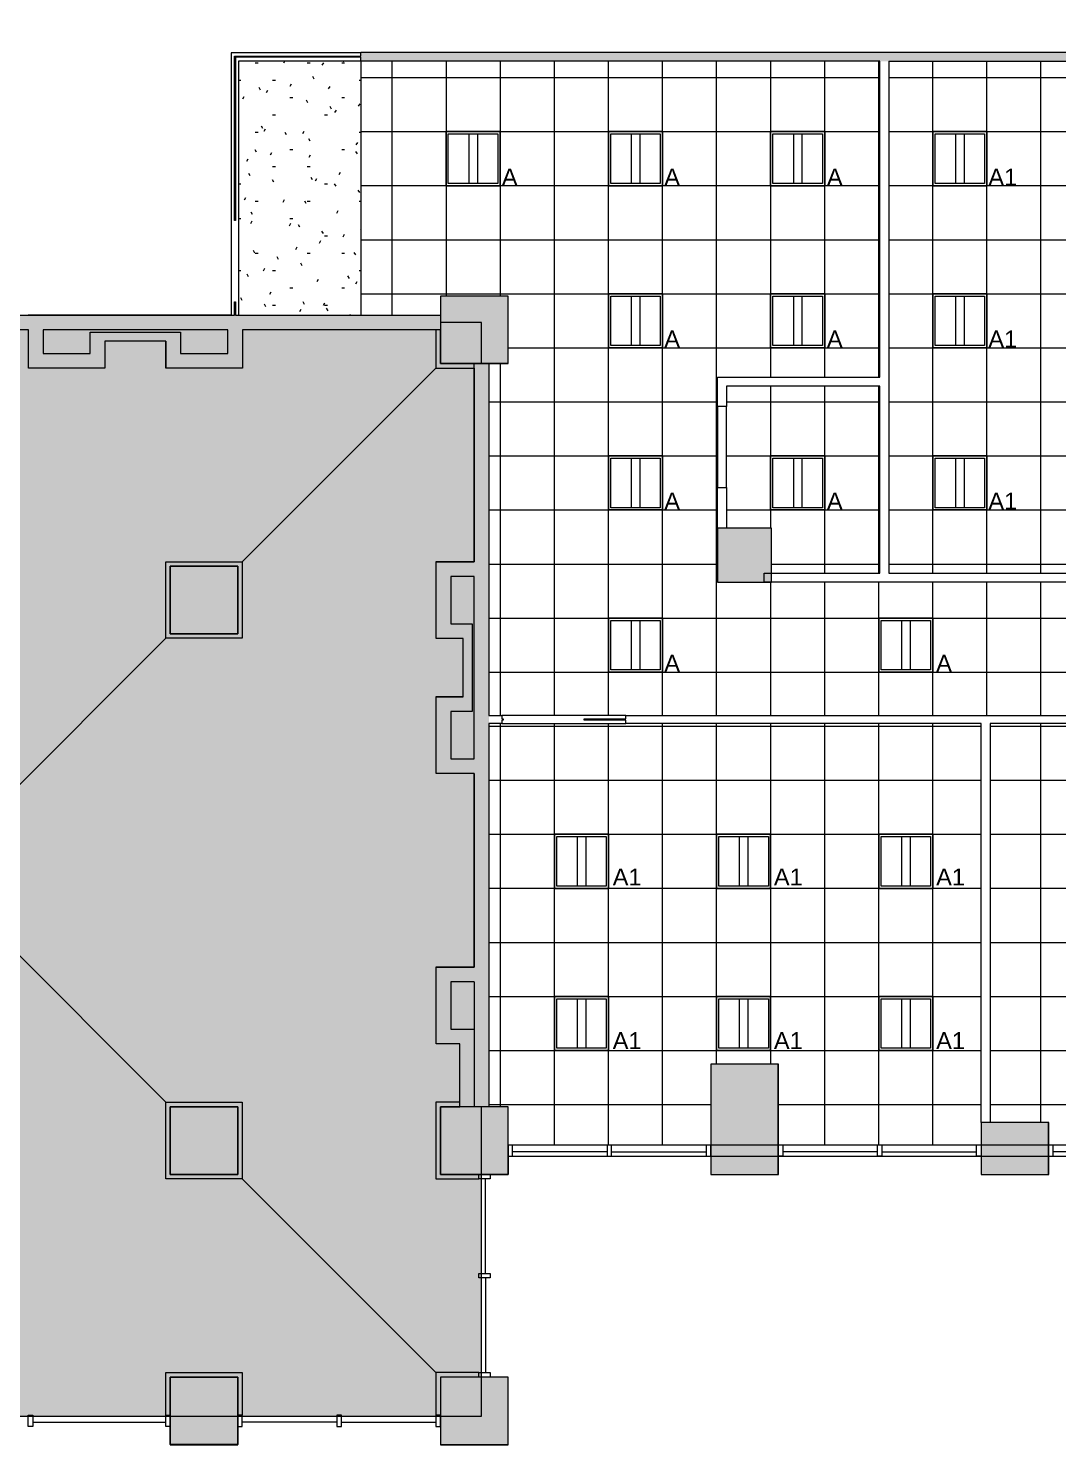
# Model space of a CAD drawing. Header units: inches. Extents: x -504 to 1371, y -567 to 495.
# Drawn here: x -162 to 295, y -567 to 61 of the extents above; entities that cross this region are included whole.
import ezdxf

# ---------------------------------------------------------------- set-up
doc = ezdxf.new("R2010")
doc.units = ezdxf.units.IN
doc.header["$MEASUREMENT"] = 0
for name, color, linetype, lineweight in [('1900 Gallows 2nd Floor_For Revit_dwg _2_', 8, 'Continuous', 9), ('A-CLNG', 13, 'Continuous', 13), ('A-CLNG-PATT', 13, 'Continuous', 13), ('A-Cols-Bldg', 7, 'Continuous', 9), ('A-DETL-GENF', 92, 'Continuous', 9), ('A-DETL-MEDM', 33, 'Continuous', 20), ('A-Glaz-Exst', 7, 'Continuous', 9), ('A-WALL', 113, 'Continuous', 13), ('A-Wall-Bldg', 7, 'Continuous', 9), ('A-Wall-Exst', 7, 'Continuous', 9), ('A-WALL-PATT', 111, 'Continuous', 13), ('E-LITE-EQPM', 33, 'Continuous', 9), ('E-LITE-EQPM-IDEN', 33, 'Continuous', 9), ('I-WALL', 2, 'Continuous', 13), ('PE0', 7, 'Continuous', 9), ('PE2', 7, 'Continuous', 9)]:
    doc.layers.add(name, color=color, linetype=linetype, lineweight=lineweight)
doc.styles.add('Arial', font='arial.ttf', dxfattribs={"height": 7.5})

# ---------------------------------------------------------------- blocks, each defined once
blk = doc.blocks.new('1900 Gallows 2nd Floor_For Revit_dwg _2_-1600195-Reflected Ceiling Plan')
at = {"layer": 'A-Cols-Bldg'}
for p, q in [((1504, 1095.66), (1504, 1115.66)), ((1480.03, 1091.69), (1500.78, 1091.69))]:
    blk.add_line(p, q, dxfattribs=at)
at = {"layer": 'A-Cols-Bldg', "flags": 128}
blk.add_lwpolyline([(1387, 1188.69), (1357, 1188.69), (1357, 1203.66)], dxfattribs=at)
for points in [[(1235, 1100.69), (1269, 1100.69), (1269, 1066.69), (1235, 1066.69)], [(1237, 1098.69), (1267, 1098.69), (1267, 1068.69), (1237, 1068.69)], [(1235, 860.69), (1269, 860.69), (1269, 826.69), (1235, 826.69)], [(1237, 858.69), (1267, 858.69), (1267, 828.69), (1237, 828.69)], [(1237, 738.69), (1267, 738.69), (1267, 708.69), (1237, 708.69)], [(1387, 738.69), (1357, 738.69), (1357, 708.69), (1387, 708.69)]]:
    blk.add_lwpolyline(points, close=True, dxfattribs=at)
at = {"layer": 'A-Glaz-Exst'}
for p, q in [((1431, 838.69), (1389, 838.69)), ((1433, 838.69), (1475, 838.69)), ((1551, 838.69), (1509, 838.69)), ((1553, 838.69), (1595, 838.69)), ((1671, 838.69), (1629, 838.69)), ((1377, 784.69), (1377, 826.69)), ((1377, 782.69), (1377, 740.69)), ((1176, 718.69), (1235, 718.69)), ((1311, 718.69), (1269, 718.69)), ((1313, 718.69), (1355, 718.69))]:
    blk.add_line(p, q, dxfattribs=at)
at = {"layer": 'A-Glaz-Exst', "flags": 128}
for points in [[(1387, 841.69), (1387, 836.69), (1389, 836.69), (1389, 841.69)], [(1431, 841.69), (1431, 836.69), (1433, 836.69), (1433, 841.69)], [(1475, 841.69), (1475, 836.69), (1477, 836.69), (1477, 841.69)], [(1509, 841.69), (1509, 836.69), (1507, 836.69), (1507, 841.69)], [(1553, 841.69), (1553, 836.69), (1551, 836.69), (1551, 841.69)], [(1597, 841.69), (1597, 836.69), (1595, 836.69), (1595, 841.69)], [(1627, 841.69), (1627, 836.69), (1629, 836.69), (1629, 841.69)]]:
    blk.add_lwpolyline(points, dxfattribs=at)
for points in [[(1374, 826.69), (1374, 828.69), (1379, 828.69), (1379, 826.69)], [(1374, 782.69), (1374, 784.69), (1379, 784.69), (1379, 782.69)], [(1374, 738.69), (1374, 740.69), (1379, 740.69), (1379, 738.69)], [(1174, 721.69), (1176, 721.69), (1176, 716.69), (1174, 716.69)], [(1235, 721.69), (1237, 721.69), (1237, 716.69), (1235, 716.69)], [(1269, 721.69), (1267, 721.69), (1267, 716.69), (1269, 716.69)], [(1313, 721.69), (1311, 721.69), (1311, 716.69), (1313, 716.69)], [(1357, 721.69), (1355, 721.69), (1355, 716.69), (1357, 716.69)]]:
    blk.add_lwpolyline(points, close=True, dxfattribs=at)
at = {"layer": 'A-Wall-Bldg'}
for p, q in [((1264.03, 1210.19), (1174, 1210.19)), ((1235, 1198.66), (1235, 1186.69)), ((1355, 1100.69), (1355, 1066.69)), ((1357, 858.69), (1365.53, 858.69))]:
    blk.add_line(p, q, dxfattribs=at)
at = {"layer": 'A-Wall-Bldg', "flags": 128}
for points in [[(1355, 1203.66), (1355, 1186.69), (1372, 1186.69), (1372, 1100.69), (1355, 1100.69)], [(1367, 1066.66), (1367, 1040.69), (1355, 1040.69), (1355, 1006.69)], [(1372, 1006.66), (1372, 920.69), (1355, 920.69), (1355, 886.69)], [(1361.61, 914.16), (1361.61, 893.19), (1369, 893.19)], [(1365.53, 860.69), (1355, 860.69), (1355, 826.69), (1374, 826.69)], [(1387, 841.69), (1387, 828.69), (1357, 828.69), (1357, 858.69)]]:
    blk.add_lwpolyline(points, dxfattribs=at)
at = {"layer": 'A-Wall-Exst'}
for p, q in [((1507, 841.69), (1477, 841.69)), ((1627, 841.69), (1597.03, 841.69))]:
    blk.add_line(p, q, dxfattribs=at)
at = {"layer": 'A-Wall-Exst', "flags": 128}
for points in [[(1387, 841.69), (1387, 836.69), (2677, 836.69), (2677, 841.69)], [(1477, 841.69), (1477, 828.69), (1507, 828.69), (1507, 841.69)], [(1597, 841.69), (1597, 828.69), (1627, 828.69), (1627, 841.69)]]:
    blk.add_lwpolyline(points, dxfattribs=at)
at = {"layer": 'PE0'}
for p, q in [((1269, 1100.69), (1355, 1186.69)), ((1029, 860.69), (1235, 1066.69)), ((1029, 1066.69), (1235, 860.69)), ((1355, 740.69), (1269, 826.69))]:
    blk.add_line(p, q, dxfattribs=at)
at = {"layer": 'PE2', "flags": 128}
for points in [[(1235, 721.69), (1235, 740.69), (1269, 740.69), (1269, 721.69)], [(1374, 740.69), (1355, 740.69), (1355, 721.69)]]:
    blk.add_lwpolyline(points, dxfattribs=at)
blk = doc.blocks.new('Rectangular Ceiling Light - Recessed - New 2_x2_ - BASKET-1604938-Reflected Ceiling Plan')
at = {"layer": 'E-LITE-EQPM', "lineweight": 20}
for p, q in [((-12.74, -14.34), (-12.74, 9.66)), ((-12.74, 9.66), (11.26, 9.66)), ((-11.74, -13.34), (-11.74, 8.66)), ((-11.74, 8.66), (10.26, 8.66)), ((10.26, 8.66), (10.26, -13.34)), ((11.26, 9.66), (11.26, -14.34)), ((10.26, -0.42), (-11.74, -0.42)), ((10.26, -4.26), (-11.74, -4.26)), ((11.26, -14.34), (-12.74, -14.34)), ((10.26, -13.34), (-11.74, -13.34))]:
    blk.add_line(p, q, dxfattribs=at)
blk = doc.blocks.new('Rectangular Ceiling Light - Recessed - New 2_x2_ - BASKET DIM-1646944-Reflected Ceiling Plan')
at = {"layer": 'E-LITE-EQPM', "lineweight": 20}
for p, q in [((-12.74, -14.34), (-12.74, 9.66)), ((-12.74, 9.66), (11.26, 9.66)), ((-11.74, -13.34), (-11.74, 8.66)), ((-11.74, 8.66), (10.26, 8.66)), ((10.26, 8.66), (10.26, -13.34)), ((11.26, 9.66), (11.26, -14.34)), ((10.26, -0.42), (-11.74, -0.42)), ((10.26, -4.26), (-11.74, -4.26)), ((11.26, -14.34), (-12.74, -14.34)), ((10.26, -13.34), (-11.74, -13.34))]:
    blk.add_line(p, q, dxfattribs=at)

msp = doc.modelspace()

# ---------------------------------------------------------------- hatches: boundary and pattern name
at = {"layer": 'A-CLNG-PATT'}
h = msp.add_hatch(dxfattribs=at)
h.set_pattern_fill('FP_2', color=256, style=0, pattern_type=2)
h.set_pattern_definition([(0, (695.38, -104.43), (0, -24), []), (270, (695.38, -104.43), (-24, -1e-15), [])])
h.paths.add_polyline_path([(1250.79, -434.42), (1340.79, -434.42), (1340.79, -417.42), (1357.82, -417.42), (1357.82, -327.42), (1347.79, -327.42), (1347.79, -297.42), (1357.82, -297.42), (1357.82, -207.42), (1321.82, -207.42), (1321.82, -181.44), (1224.57, -181.44), (1224.57, -244.44), (1224.82, -244.44), (1224.82, -424.44), (1250.79, -424.46)], flags=0)
h.paths.add_polyline_path([(1220.82, -434.42), (1220.82, -247.19), (1104.82, -247.19), (1104.82, -398.44), (1130.79, -398.44), (1130.82, -434.42), (1184.91, -434.42)], flags=0)
h.paths.add_polyline_path([(1010.82, -434.42), (1100.82, -434.42), (1100.82, -247.19), (984.82, -247.19), (984.82, -424.44), (1010.79, -424.46), (1010.79, -434.42)], flags=0)
h.paths.add_polyline_path([(943.65, -434.42), (980.82, -434.42), (980.82, -247.19), (864.82, -247.19), (864.82, -398.44), (890.79, -398.44), (890.82, -434.42), (935.38, -434.42)], flags=0)
h.paths.add_polyline_path([(770.82, -434.42), (860.82, -434.42), (860.82, -247.19), (744.82, -247.19), (744.82, -424.44), (770.79, -424.46), (770.79, -434.42)], flags=0)
h.paths.add_polyline_path([(740.82, -434.42), (740.82, -247.19), (624.82, -247.19), (624.82, -398.44), (650.79, -398.44), (650.82, -434.42), (702.39, -434.42)], flags=0)
h.paths.add_polyline_path([(530.79, -434.42), (620.82, -434.42), (620.82, -247.19), (504.82, -247.19), (504.82, -424.44), (530.79, -424.46)], flags=0)
h.paths.add_polyline_path([(455.38, -434.42), (500.82, -434.42), (500.82, -247.19), (384.82, -247.19), (384.82, -398.44), (410.79, -398.44), (410.82, -434.42)], flags=0)
h.paths.add_polyline_path([(290.79, -434.42), (380.82, -434.42), (380.82, -247.19), (264.82, -247.19), (264.82, -424.44), (290.79, -424.46)], flags=0)
h.paths.add_polyline_path([(170.79, -434.42), (260.82, -434.42), (260.82, -247.19), (42.32, -247.19), (42.32, -417.44), (50.79, -417.44), (50.82, -434.42), (140.79, -434.42), (140.82, -398.44), (170.79, -398.44)], flags=0)
h.paths.add_polyline_path([(1319.38, -392.43), (1319.38, -368.43), (1343.38, -368.43), (1343.38, -392.43), (1340.79, -392.43)], flags=0)
h.paths.add_polyline_path([(1031.38, -392.43), (1031.38, -368.43), (1055.38, -368.43), (1055.38, -392.43)], flags=0)
h.paths.add_polyline_path([(1250.79, -392.43), (1247.38, -392.43), (1247.38, -368.43), (1271.38, -368.43), (1271.38, -392.43)], flags=0)
h.paths.add_polyline_path([(1151.38, -392.43), (1151.38, -368.43), (1175.38, -368.43), (1175.38, -392.43)], flags=0)
h.paths.add_polyline_path([(815.38, -392.43), (791.38, -392.43), (791.38, -368.43), (815.38, -368.43)], flags=0)
h.paths.add_polyline_path([(911.38, -392.43), (911.38, -368.43), (935.38, -368.43), (935.38, -392.43)], flags=0)
h.paths.add_polyline_path([(575.38, -392.43), (551.38, -392.43), (551.38, -368.43), (575.38, -368.43)], flags=0)
h.paths.add_polyline_path([(431.38, -392.43), (431.38, -368.43), (455.38, -368.43), (455.38, -392.43)], flags=0)
h.paths.add_polyline_path([(671.38, -392.43), (671.38, -368.43), (695.38, -368.43), (695.38, -392.43)], flags=0)
h.paths.add_polyline_path([(335.38, -392.43), (311.38, -392.43), (311.38, -368.43), (335.38, -368.43)], flags=0)
h.paths.add_polyline_path([(95.38, -392.43), (71.38, -392.43), (71.38, -368.43), (95.38, -368.43)], flags=0)
h.paths.add_polyline_path([(143.38, -392.43), (143.38, -368.43), (167.38, -368.43), (167.38, -392.43)], flags=0)
h.paths.add_polyline_path([(215.38, -392.43), (215.38, -368.43), (239.38, -368.43), (239.38, -392.43), (219.86, -392.43)], flags=0)
h.paths.add_polyline_path([(1247.38, -320.43), (1247.38, -296.43), (1271.38, -296.43), (1271.38, -320.43)], flags=0)
h.paths.add_polyline_path([(1175.38, -320.43), (1151.38, -320.43), (1151.38, -296.43), (1175.38, -296.43)], flags=0)
h.paths.add_polyline_path([(1321.82, -320.43), (1319.38, -320.43), (1319.38, -296.43), (1343.38, -296.43), (1343.38, -320.43)], flags=0)
h.paths.add_polyline_path([(1055.38, -320.43), (1031.38, -320.43), (1031.38, -296.43), (1055.38, -296.43)], flags=0)
h.paths.add_polyline_path([(935.38, -320.43), (911.38, -320.43), (911.38, -296.43), (935.38, -296.43)], flags=0)
h.paths.add_polyline_path([(791.38, -320.43), (791.38, -296.43), (815.38, -296.43), (815.38, -320.43)], flags=0)
h.paths.add_polyline_path([(695.38, -320.43), (671.38, -320.43), (671.38, -296.43), (695.38, -296.43)], flags=0)
h.paths.add_polyline_path([(455.38, -320.43), (431.38, -320.43), (431.38, -296.43), (455.38, -296.43)], flags=0)
h.paths.add_polyline_path([(551.38, -320.43), (551.38, -296.43), (575.38, -296.43), (575.38, -320.43)], flags=0)
h.paths.add_polyline_path([(71.38, -320.43), (71.38, -296.43), (95.38, -296.43), (95.38, -320.43), (87.38, -320.43)], flags=0)
h.paths.add_polyline_path([(151.38, -320.43), (143.38, -320.43), (143.38, -296.43), (167.38, -296.43), (167.38, -320.43)], flags=0)
h.paths.add_polyline_path([(215.38, -320.43), (215.38, -296.43), (239.38, -296.43), (239.38, -320.43), (219.86, -320.43)], flags=0)
h.paths.add_polyline_path([(335.38, -320.43), (311.38, -320.43), (311.38, -296.43), (335.38, -296.43)], flags=0)
h.paths.add_polyline_path([(1247.38, -248.43), (1247.38, -224.43), (1271.38, -224.43), (1271.38, -248.43)], flags=0)
h.paths.add_polyline_path([(1343.38, -248.43), (1319.38, -248.43), (1319.38, -224.43), (1343.38, -224.43)], flags=0)
h.paths.add_polyline_path([(1146.82, -243.69), (1221.07, -243.69), (1221.07, -61.44), (1221.41, -61.44), (1221.41, 112.18), (872.82, 112.18), (872.82, 50.81), (952.32, 50.81), (952.32, 50.31), (988.32, 50.31), (988.32, 50.81), (1161.16, 50.81), (1161.16, -64.82), (1161.69, -64.82), (1161.69, -68.82), (1161.16, -68.82), (1161.16, -184.44), (992.32, -184.44), (992.32, -184.19), (899.82, -184.19), (899.82, -184.44), (483.81, -184.44), (483.81, -174.19), (407.82, -174.19), (407.82, -184.44), (143.82, -184.44), (143.82, -93.44), (215.82, -93.44), (215.82, 46.81), (-14.56, 46.81), (-14.56, -65.94), (20.82, -65.94), (20.82, -57.42), (50.79, -57.44), (50.79, -87.44), (42.32, -87.44), (42.32, -243.69), (1116.22, -243.69)], flags=0)
h.paths.add_polyline_path([(99.23, -224.43), (95.38, -224.43), (95.38, -200.43), (119.38, -200.43), (119.38, -224.43), (103.07, -224.43)], flags=0)
h.paths.add_polyline_path([(219.86, -224.43), (215.38, -224.43), (215.38, -200.43), (239.38, -200.43), (239.38, -224.43)], flags=0)
h.paths.add_polyline_path([(311.38, -224.43), (311.38, -200.43), (335.38, -200.43), (335.38, -224.43)], flags=0)
h.paths.add_polyline_path([(426.82, -224.43), (407.38, -224.43), (407.38, -200.43), (431.38, -200.43), (431.38, -224.43)], flags=0)
h.paths.add_polyline_path([(503.38, -224.43), (503.38, -200.43), (527.38, -200.43), (527.38, -224.43), (504.82, -224.43)], flags=0)
h.paths.add_polyline_path([(620.82, -224.43), (599.38, -224.43), (599.38, -200.43), (623.38, -200.43), (623.38, -224.43)], flags=0)
h.paths.add_polyline_path([(702.39, -224.43), (695.38, -224.43), (695.38, -200.43), (719.38, -200.43), (719.38, -224.43)], flags=0)
h.paths.add_polyline_path([(791.38, -224.43), (791.38, -200.43), (815.38, -200.43), (815.38, -224.43)], flags=0)
h.paths.add_polyline_path([(911.38, -224.43), (887.38, -224.43), (887.38, -200.43), (911.38, -200.43)], flags=0)
h.paths.add_polyline_path([(984.82, -224.43), (983.38, -224.43), (983.38, -200.43), (1007.38, -200.43), (1007.38, -224.43)], flags=0)
h.paths.add_polyline_path([(1094.82, -224.43), (1079.38, -224.43), (1079.38, -200.43), (1103.38, -200.43), (1103.38, -224.43), (1100.82, -224.43)], flags=0)
h.paths.add_polyline_path([(1175.38, -224.43), (1175.38, -200.43), (1199.38, -200.43), (1199.38, -224.43), (1184.91, -224.43)], flags=0)
h.paths.add_polyline_path([(992.32, -180.69), (992.32, -68.82), (833.44, -68.82), (833.44, -180.44), (863.82, -180.44), (863.82, -160.42), (899.82, -160.44), (899.82, -180.69), (987.32, -180.69)], flags=0)
h.paths.add_polyline_path([(996.7, -180.44), (1083.79, -180.44), (1083.79, -160.42), (1107.79, -160.44), (1107.82, -180.44), (1157.66, -180.44), (1157.66, -68.82), (996.32, -68.82), (996.32, -180.44)], flags=0)
h.paths.add_polyline_path([(829.44, -180.44), (829.44, 46.81), (786.32, 46.81), (786.32, 45.81), (609.94, 45.81), (609.94, -180.44), (623.79, -180.44), (623.79, -160.42), (647.79, -160.44), (647.82, -180.44), (823.02, -180.44)], flags=0)
h.paths.add_polyline_path([(567.81, -180.44), (605.94, -180.44), (605.94, 5.81), (487.81, 5.81), (487.81, -30.19), (496.81, -30.19), (496.81, -180.44), (561.81, -180.44)], flags=0)
h.paths.add_polyline_path([(492.81, -180.44), (492.81, -34.19), (487.81, -34.19), (487.81, -180.44)], flags=0)
h.paths.add_polyline_path([(377.7, -180.44), (380.32, -180.44), (380.32, -156.44), (303.57, -156.44), (303.57, -180.44), (377.57, -180.44)], flags=0)
h.paths.add_polyline_path([(215.82, -180.44), (215.82, -97.44), (147.82, -97.44), (147.82, -160.44), (167.82, -160.44), (167.82, -180.44), (205.39, -180.44)], flags=0)
h.paths.add_polyline_path([(239.38, -180.44), (299.57, -180.44), (299.57, -152.44), (407.82, -152.44), (407.82, -170.69), (483.81, -170.69), (483.81, 45.81), (406.32, 45.81), (406.32, 46.81), (219.82, 46.81), (219.86, -180.44), (225.37, -180.44)], flags=0)
h.paths.add_polyline_path([(1357.82, -177.44), (1357.82, -87.42), (1347.91, -87.42), (1347.91, -61.44), (1224.57, -61.44), (1224.57, -177.44), (1347.91, -177.44)], flags=0)
h.paths.add_polyline_path([(399.82, -160.44), (403.82, -160.44), (403.82, -156.44), (384.32, -156.44), (384.32, -160.44)], flags=0)
h.paths.add_polyline_path([(647.63, -152.43), (647.38, -152.43), (647.38, -128.43), (671.38, -128.43), (671.38, -152.43), (647.79, -152.43)], flags=0)
h.paths.add_polyline_path([(791.38, -152.43), (791.38, -128.43), (815.38, -128.43), (815.38, -152.43), (802.57, -152.43)], flags=0)
h.paths.add_polyline_path([(743.38, -152.43), (719.38, -152.43), (719.38, -128.43), (743.38, -128.43)], flags=0)
h.paths.add_polyline_path([(340.49, -152.43), (335.38, -152.43), (335.38, -128.43), (359.38, -128.43), (359.38, -152.43)], flags=0)
h.paths.add_polyline_path([(551.38, -152.43), (527.38, -152.43), (527.38, -128.43), (551.38, -128.43)], flags=0)
h.paths.add_polyline_path([(263.38, -152.43), (239.38, -152.43), (239.38, -128.43), (263.38, -128.43)], flags=0)
h.paths.add_polyline_path([(431.38, -152.43), (431.38, -128.43), (455.38, -128.43), (455.38, -152.43)], flags=0)
h.paths.add_polyline_path([(167.38, -152.43), (167.38, -128.43), (191.38, -128.43), (191.38, -152.43), (167.82, -152.43)], flags=0)
h.paths.add_polyline_path([(99.23, -152.43), (95.38, -152.43), (95.38, -128.43), (119.38, -128.43), (119.38, -152.43)], flags=0)
h.paths.add_polyline_path([(1109.38, -128.43), (1109.38, -104.43), (1133.38, -104.43), (1133.38, -128.43)], flags=0)
h.paths.add_polyline_path([(1175.38, -128.43), (1175.38, -104.43), (1199.38, -104.43), (1199.38, -128.43), (1184.91, -128.43)], flags=0)
h.paths.add_polyline_path([(1343.38, -128.43), (1319.38, -128.43), (1319.38, -104.43), (1343.38, -104.43)], flags=0)
h.paths.add_polyline_path([(1271.38, -128.43), (1247.38, -128.43), (1247.38, -104.43), (1271.38, -104.43), (1271.38, -122.51)], flags=0)
h.paths.add_polyline_path([(863.38, -128.43), (863.38, -104.43), (887.38, -104.43), (887.38, -128.43), (863.82, -128.43)], flags=0)
h.paths.add_polyline_path([(935.38, -128.43), (935.38, -104.43), (959.38, -104.43), (959.38, -128.43), (943.65, -128.43)], flags=0)
h.paths.add_polyline_path([(1031.38, -128.43), (1031.38, -104.43), (1055.38, -104.43), (1055.38, -128.43)], flags=0)
h.paths.add_polyline_path([(647.63, -80.43), (647.63, -56.43), (671.63, -56.43), (671.63, -80.43), (671.38, -80.43)], flags=0)
h.paths.add_polyline_path([(815.38, -80.43), (791.38, -80.43), (791.38, -56.43), (815.38, -56.43)], flags=0)
h.paths.add_polyline_path([(743.38, -80.43), (719.38, -80.43), (719.38, -56.43), (743.38, -56.43)], flags=0)
h.paths.add_polyline_path([(191.38, -80.43), (167.38, -80.43), (167.38, -56.43), (191.38, -56.43)], flags=0)
h.paths.add_polyline_path([(263.38, -80.43), (239.38, -80.43), (239.38, -56.43), (263.38, -56.43)], flags=0)
h.paths.add_polyline_path([(335.38, -80.43), (335.38, -56.43), (359.38, -56.43), (359.38, -80.43), (340.49, -80.43)], flags=0)
h.paths.add_polyline_path([(431.38, -80.43), (431.38, -56.43), (455.38, -56.43), (455.38, -80.43)], flags=0)
h.paths.add_polyline_path([(95.38, -80.43), (95.38, -56.43), (119.38, -56.43), (119.38, -80.43), (99.23, -80.43)], flags=0)
h.paths.add_polyline_path([(1119.28, -64.82), (1157.66, -64.82), (1157.66, 46.81), (996.32, 46.81), (996.32, -64.82), (1109.38, -64.82)], flags=0)
h.paths.add_polyline_path([(991.77, -64.82), (992.32, -64.82), (992.32, 46.81), (833.44, 46.81), (833.44, -64.82), (959.38, -64.82)], flags=0)
h.paths.add_polyline_path([(1347.91, -57.44), (1357.82, -57.44), (1357.82, 32.58), (1321.82, 32.58), (1321.82, 53.56), (1224.91, 53.56), (1224.91, -57.44), (1347.82, -57.44)], flags=0)
h.paths.add_polyline_path([(551.38, -56.43), (527.38, -56.43), (527.38, -32.43), (551.38, -32.43), (551.38, -53.88)], flags=0)
h.paths.add_polyline_path([(1199.38, -32.43), (1175.38, -32.43), (1175.38, -8.43), (1199.38, -8.43)], flags=0)
h.paths.add_polyline_path([(863.38, -32.43), (863.38, -8.43), (887.38, -8.43), (887.38, -32.43), (867.32, -32.43)], flags=0)
h.paths.add_polyline_path([(935.38, -32.43), (935.38, -8.43), (959.38, -8.43), (959.38, -32.43), (943.65, -32.43)], flags=0)
h.paths.add_polyline_path([(1031.38, -32.43), (1031.38, -8.43), (1055.38, -8.43), (1055.38, -32.43)], flags=0)
h.paths.add_polyline_path([(1109.38, -32.43), (1103.38, -32.43), (1103.38, -8.43), (1127.38, -8.43), (1127.38, -32.43)], flags=0)
h.paths.add_polyline_path([(1271.38, -8.43), (1247.38, -8.43), (1247.38, 15.57), (1271.38, 15.57)], flags=0)
h.paths.add_polyline_path([(1319.38, -8.43), (1319.38, 15.57), (1343.38, 15.57), (1343.38, -8.43)], flags=0)
h.paths.add_polyline_path([(815.38, -8.43), (791.38, -8.43), (791.38, 15.57), (815.38, 15.57)], flags=0)
h.paths.add_polyline_path([(239.38, -8.43), (239.38, 15.57), (263.38, 15.57), (263.38, -8.43)], flags=0)
h.paths.add_polyline_path([(335.38, -8.43), (335.38, 15.57), (359.38, 15.57), (359.38, -8.43)], flags=0)
h.paths.add_polyline_path([(431.38, -8.43), (431.38, 15.57), (455.38, 15.57), (455.38, -8.43)], flags=0)
h.paths.add_polyline_path([(47.25, -8.43), (23.25, -8.43), (23.25, 15.57), (47.25, 15.57), (47.25, -4.26)], flags=0)
h.paths.add_polyline_path([(647.63, -8.43), (647.63, 15.57), (671.63, 15.57), (671.63, -8.43)], flags=0)
h.paths.add_polyline_path([(119.38, -8.43), (95.38, -8.43), (95.38, 15.57), (119.38, 15.57)], flags=0)
h.paths.add_polyline_path([(191.38, -8.43), (167.38, -8.43), (167.38, 15.57), (191.38, 15.57), (191.38, 6.59)], flags=0)
h.paths.add_polyline_path([(743.38, -8.43), (719.38, -8.43), (719.38, 15.57), (743.38, 15.57), (743.38, -7.19)], flags=0)
h.paths.add_polyline_path([(489.09, 9.81), (605.94, 9.81), (605.94, 45.81), (487.81, 45.81), (487.81, 9.81)], flags=0)
h.paths.add_polyline_path([(1271.38, 57.56), (1357.82, 57.56), (1357.82, 152.58), (1347.79, 152.58), (1347.79, 182.58), (1357.82, 182.58), (1357.82, 225.56), (1224.91, 225.56), (1224.91, 57.56), (1260.88, 57.56)], flags=0)
h.paths.add_polyline_path([(887.38, 63.57), (887.38, 87.57), (911.38, 87.57), (911.38, 63.57)], flags=0)
h.paths.add_polyline_path([(988.32, 63.57), (983.38, 63.57), (983.38, 87.57), (1007.38, 87.57), (1007.38, 63.57), (992.32, 63.57)], flags=0)
h.paths.add_polyline_path([(1079.38, 63.57), (1079.38, 87.57), (1103.38, 87.57), (1103.38, 63.57)], flags=0)
h.paths.add_polyline_path([(1184.91, 63.57), (1175.38, 63.57), (1175.38, 87.57), (1199.38, 87.57), (1199.38, 63.57)], flags=0)
h.paths.add_polyline_path([(1247.38, 111.57), (1247.38, 135.57), (1271.38, 135.57), (1271.38, 111.57)], flags=0)
h.paths.add_polyline_path([(1343.38, 111.57), (1319.38, 111.57), (1319.38, 135.57), (1343.38, 135.57)], flags=0)
h.paths.add_polyline_path([(1199.38, 116.18), (1220.91, 116.18), (1220.91, 225.56), (1087.82, 225.56), (1087.82, 136.18), (1107.82, 136.18), (1107.82, 116.18), (1189.84, 116.18)], flags=0)
h.paths.add_polyline_path([(1083.82, 116.18), (1083.82, 225.56), (833.44, 225.56), (833.44, 116.18), (863.82, 116.18), (863.82, 136.18), (887.82, 136.18), (887.82, 116.18), (1081.42, 116.18)], flags=0)
h.paths.add_polyline_path([(887.38, 159.57), (887.38, 183.57), (911.38, 183.57), (911.38, 159.57), (887.82, 159.57)], flags=0)
h.paths.add_polyline_path([(959.38, 159.57), (959.38, 183.57), (983.38, 183.57), (983.38, 159.57)], flags=0)
h.paths.add_polyline_path([(1031.38, 159.57), (1031.38, 183.57), (1055.38, 183.57), (1055.38, 159.57), (1040.82, 159.57)], flags=0)
h.paths.add_polyline_path([(1107.82, 159.57), (1103.38, 159.57), (1103.38, 183.57), (1127.38, 183.57), (1127.38, 159.57), (1116.36, 159.57)], flags=0)
h.paths.add_polyline_path([(1175.38, 159.57), (1175.38, 183.57), (1199.38, 183.57), (1199.38, 159.57), (1184.91, 159.57)], flags=0)
h.paths.add_polyline_path([(1321.82, 183.57), (1319.38, 183.57), (1319.38, 207.57), (1343.38, 207.57), (1343.38, 183.57)], flags=0)
h.paths.add_polyline_path([(1271.38, 183.57), (1247.38, 183.57), (1247.38, 207.57), (1271.38, 207.57)], flags=0)
h = msp.add_hatch(dxfattribs=at)
h.set_pattern_fill('FP_1', color=256, style=0, pattern_type=2)
h.set_pattern_definition([(0, (0, 0), (30.72, 7.68), [1.267, -21.773, 1.267, -21.773, -122.88]), (0, (0, 0), (30.72, 7.68), [-46.08, 1.267, -44.813, 1.267, -21.773, -53.76]), (0, (0, 0), (30.72, 7.68), [-115.2, 1.267, -14.093, 1.267, -37.133]), (120, (11.52, 3.84), (-22.0111, 22.7643), [1.267, -21.773, 1.267, -21.773, -122.88]), (120, (11.52, 3.84), (-22.0111, 22.7643), [-46.08, 1.267, -44.813, 1.267, -21.773, -53.76]), (120, (11.52, 3.84), (-22.0111, 22.7643), [-115.2, 1.267, -14.093, 1.267, -37.133]), (240, (15.36, 19.2), (-8.70892, -30.4443), [1.267, -21.773, 1.267, -21.773, -122.88]), (240, (15.36, 19.2), (-8.70892, -30.4443), [-46.08, 1.267, -44.813, 1.267, -21.773, -53.76]), (240, (15.36, 19.2), (-8.70892, -30.4443), [-115.2, 1.267, -14.093, 1.267, -37.133])])
h.paths.add_polyline_path([(-67.18, -65.94), (-14.56, -65.94), (-14.56, 47.06), (-68.68, 47.06), (-68.68, -65.94)], flags=0)
at = {"layer": 'A-DETL-GENF'}
h = msp.add_hatch(color=55, dxfattribs=at)
h.paths.add_polyline_path([(-69.18, -567.44), (-69.18, -537.44), (-99.18, -537.44), (-99.18, -567.44)], flags=0)
h.paths.add_polyline_path([(-309.18, -567.44), (-309.18, -537.44), (-339.18, -537.44), (-339.18, -567.44)], flags=0)
h.paths.add_polyline_path([(50.82, -567.44), (50.82, -537.44), (20.82, -537.44), (20.82, -567.44), (39.07, -567.44)], flags=0)
h.paths.add_polyline_path([(-429.18, -567.44), (-429.18, -537.44), (-459.18, -537.44), (-459.18, -567.44), (-437.68, -567.44)], flags=0)
h.paths.add_polyline_path([(-309.18, -447.44), (-309.18, -417.44), (-339.18, -417.44), (-339.18, -447.44)], flags=0)
h.paths.add_polyline_path([(1250.79, -447.44), (1250.82, -447.44), (1250.79, -424.44), (1220.82, -424.44), (1220.82, -447.44), (1224.82, -447.44)], flags=0)
h.paths.add_polyline_path([(-99.18, -447.44), (-69.18, -447.44), (-69.18, -417.44), (-99.18, -417.44)], flags=0)
h.paths.add_polyline_path([(-437.68, -447.44), (-429.18, -447.44), (-429.18, -417.44), (-459.18, -417.44), (-459.18, -447.44), (-444.18, -447.44)], flags=0)
h.paths.add_polyline_path([(1370.82, -447.44), (1370.82, -417.44), (1340.82, -417.45), (1340.82, -447.44)], flags=0)
h.paths.add_polyline_path([(1130.82, -447.44), (1130.79, -398.44), (1100.82, -398.44), (1100.82, -447.44), (1130.79, -447.44)], flags=0)
h.paths.add_polyline_path([(980.82, -447.44), (1010.82, -447.44), (1010.79, -424.44), (980.82, -424.44), (980.82, -434.42)], flags=0)
h.paths.add_polyline_path([(264.82, -447.44), (290.82, -447.44), (290.79, -424.44), (260.82, -424.44), (260.82, -447.44)], flags=0)
h.paths.add_polyline_path([(20.82, -447.44), (50.82, -447.44), (50.79, -417.44), (20.82, -417.44)], flags=0)
h.paths.add_polyline_path([(740.82, -447.44), (770.82, -447.44), (770.79, -424.44), (740.82, -424.44), (740.82, -434.42)], flags=0)
h.paths.add_polyline_path([(890.82, -447.44), (890.79, -398.44), (860.82, -398.44), (860.82, -447.44), (890.79, -447.44)], flags=0)
h.paths.add_polyline_path([(167.38, -447.44), (170.82, -447.44), (170.79, -398.44), (140.82, -398.44), (140.82, -447.44), (143.38, -447.44)], flags=0)
h.paths.add_polyline_path([(380.82, -447.44), (410.82, -447.44), (410.79, -398.44), (380.82, -398.44), (380.82, -434.42)], flags=0)
h.paths.add_polyline_path([(500.82, -447.44), (530.82, -447.44), (530.79, -424.44), (500.82, -424.44), (500.82, -434.42)], flags=0)
h.paths.add_polyline_path([(650.82, -447.44), (650.79, -398.44), (620.82, -398.44), (620.82, -447.44), (650.79, -447.44)], flags=0)
h.paths.add_polyline_path([(1347.82, -327.44), (1370.82, -327.42), (1370.82, -297.44), (1347.82, -297.44), (1347.82, -327.42)], flags=0)
h.paths.add_polyline_path([(1321.85, -207.44), (1370.82, -207.42), (1370.82, -177.44), (1321.82, -177.44), (1321.82, -207.44)], flags=0)
h.paths.add_polyline_path([(-309.18, -207.44), (-309.18, -177.44), (-339.18, -177.44), (-339.18, -207.44)], flags=0)
h.paths.add_polyline_path([(-70.18, -207.44), (-69.18, -207.44), (-69.18, -177.44), (-99.18, -177.44), (-99.18, -207.44), (-70.68, -207.44)], flags=0)
h.paths.add_polyline_path([(1107.82, -184.44), (1107.79, -160.44), (1083.82, -160.45), (1083.82, -184.44)], flags=0)
h.paths.add_polyline_path([(863.82, -184.44), (899.82, -184.44), (899.82, -160.44), (863.82, -160.44), (863.82, -180.44)], flags=0)
h.paths.add_polyline_path([(623.82, -184.44), (647.82, -184.44), (647.79, -160.44), (623.82, -160.44), (623.82, -180.8)], flags=0)
h.paths.add_polyline_path([(407.82, -184.44), (407.82, -160.44), (383.82, -160.44), (383.82, -184.44), (407.38, -184.44)], flags=0)
h.paths.add_polyline_path([(164.57, -184.44), (167.82, -184.44), (167.82, -160.44), (143.82, -160.44), (143.82, -184.44)], flags=0)
h.paths.add_polyline_path([(1347.87, -87.44), (1370.82, -87.42), (1370.82, -57.44), (1347.82, -57.44), (1347.82, -87.44)], flags=0)
h.paths.add_polyline_path([(20.82, -87.44), (50.82, -87.44), (50.79, -57.44), (20.82, -57.44), (20.82, -72.44)], flags=0)
h.paths.add_polyline_path([(-429.18, -87.44), (-429.18, -57.44), (-459.18, -57.44), (-459.18, -87.44), (-444.18, -87.44)], flags=0)
h.paths.add_polyline_path([(1357.81, 32.56), (1370.82, 32.58), (1370.82, 62.56), (1321.82, 62.56), (1321.85, 32.56), (1357.8, 32.56)], flags=0)
h.paths.add_polyline_path([(1107.82, 112.18), (1107.82, 136.18), (1083.82, 136.18), (1083.82, 112.18), (1103.38, 112.18)], flags=0)
h.paths.add_polyline_path([(863.82, 112.18), (887.82, 112.18), (887.82, 136.18), (863.82, 136.18), (863.82, 112.36)], flags=0)
h.paths.add_polyline_path([(1347.82, 152.56), (1370.82, 152.58), (1370.82, 182.56), (1347.82, 182.56), (1347.82, 152.58)], flags=0)
h.paths.add_polyline_path([(1370.82, 272.56), (1370.82, 302.56), (1347.82, 302.56), (1347.82, 272.56), (1360.57, 272.56)], flags=0)
h.paths.add_polyline_path([(870.6, 318.93), (887.82, 318.93), (887.82, 342.93), (863.82, 342.93), (863.82, 318.93)], flags=0)
h.paths.add_polyline_path([(1107.82, 318.93), (1107.82, 342.93), (1083.82, 342.93), (1083.82, 318.93), (1087.82, 318.93)], flags=0)
h.paths.add_polyline_path([(1360.57, 392.56), (1370.82, 392.56), (1370.82, 422.56), (1321.82, 422.56), (1321.82, 392.56), (1357.82, 392.56)], flags=0)
h = msp.add_hatch(color=9, dxfattribs=at)
h.paths.add_polyline_path([(-429.18, -554.75), (-339.18, -554.75), (-339.18, -537.44), (-309.18, -537.44), (-309.18, -554.75), (-99.18, -554.75), (-99.18, -537.44), (-69.18, -537.44), (-69.18, -554.75), (20.82, -554.75), (20.82, -537.44), (39.07, -537.44), (39.07, -447.44), (20.82, -447.44), (20.82, -417.44), (29.32, -417.44), (29.32, -389.44), (18.82, -389.44), (18.82, -355.44), (35.82, -355.44), (35.82, -269.44), (18.82, -269.44), (18.82, -235.44), (30.82, -235.44), (30.82, -209.44), (18.82, -209.44), (18.82, -175.44), (35.82, -175.44), (35.82, -87.44), (20.82, -87.44), (20.82, -72.44), (-67.18, -72.44), (-67.18, -89.44), (-101.18, -89.44), (-101.18, -77.44), (-128.18, -77.44), (-128.18, -89.44), (-162.18, -89.44), (-162.18, -72.44), (-246.18, -72.44), (-246.18, -89.44), (-280.18, -89.44), (-280.18, -77.44), (-307.18, -77.44), (-307.18, -89.44), (-341.18, -89.44), (-341.18, -72.44), (-429.18, -72.44), (-429.18, -87.44), (-444.18, -87.44), (-444.18, -175.44), (-427.18, -175.44), (-427.18, -209.44), (-439.18, -209.44), (-439.18, -235.44), (-427.18, -235.44), (-427.18, -269.44), (-444.18, -269.44), (-444.18, -355.44), (-427.18, -355.44), (-427.18, -389.44), (-437.68, -389.44), (-437.68, -417.44), (-429.18, -417.44), (-429.18, -447.44), (-444.18, -447.44), (-444.18, -537.44), (-429.18, -537.44)], flags=0)
h.paths.add_polyline_path([(-339.18, -447.44), (-339.18, -417.44), (-309.18, -417.44), (-309.18, -447.44)], flags=0)
h.paths.add_polyline_path([(-69.18, -447.44), (-99.18, -447.44), (-99.18, -417.44), (-69.18, -417.44)], flags=0)
h.paths.add_polyline_path([(-433.68, -382.94), (-433.68, -361.94), (-444.18, -361.94), (-444.18, -382.94), (-437.68, -382.94)], flags=0)
h.paths.add_polyline_path([(25.32, -382.94), (35.82, -382.94), (35.82, -361.94), (25.32, -361.94)], flags=0)
h.paths.add_polyline_path([(-444.18, -262.94), (-433.68, -262.94), (-433.68, -241.94), (-443.18, -241.94), (-443.18, -202.94), (-433.68, -202.94), (-433.68, -181.94), (-444.18, -181.94), (-444.18, -252.44)], flags=0)
h.paths.add_polyline_path([(35.82, -262.94), (35.82, -181.94), (25.32, -181.94), (25.32, -202.94), (34.82, -202.94), (34.82, -241.94), (25.32, -241.94), (25.32, -262.94)], flags=0)
h.paths.add_polyline_path([(-70.18, -207.44), (-99.18, -207.44), (-99.18, -177.44), (-69.18, -177.44), (-69.18, -207.44)], flags=0)
h.paths.add_polyline_path([(-339.18, -207.44), (-339.18, -177.44), (-309.18, -177.44), (-309.18, -207.44)], flags=0)
h.paths.add_polyline_path([(-78.53, -82.94), (-73.68, -82.94), (-73.68, -72.44), (-155.68, -72.44), (-155.68, -82.94), (-134.68, -82.94), (-134.68, -73.44), (-94.68, -73.44), (-94.68, -82.94)], flags=0)
h.paths.add_polyline_path([(-262.67, -82.94), (-252.68, -82.94), (-252.68, -72.44), (-334.68, -72.44), (-334.68, -82.94), (-313.68, -82.94), (-313.68, -73.44), (-273.68, -73.44), (-273.68, -82.94)], flags=0)
at = {"layer": 'A-WALL-PATT'}
for points in [[(605.94, 46.81), (835.82, 46.81), (835.82, 50.81), (-14.56, 50.81), (-14.56, 46.81), (487.81, 46.81)], [(-14.56, 48.56), (-14.56, 49.06), (-70.18, 49.06), (-70.18, 48.56), (-21.4, 48.56)], [(20.82, -72.44), (20.82, -65.94), (-429.18, -65.94), (-429.18, -72.44), (-21.4, -72.44)], [(-162.18, -82.94), (-155.68, -82.94), (-155.68, -72.44), (-162.18, -72.44), (-162.18, -80.93)], [(-128.18, -89.44), (-128.18, -73.44), (-134.68, -73.44), (-134.68, -89.44)], [(-101.18, -77.44), (-101.18, -73.44), (-128.18, -73.44), (-128.18, -77.44)], [(-101.18, -89.44), (-94.68, -89.44), (-94.68, -73.44), (-101.18, -73.44), (-101.18, -83.86)], [(-70.18, -89.44), (-67.18, -89.44), (-67.18, -72.44), (-73.68, -72.44), (-73.68, -89.44), (-70.68, -89.44)], [(-134.68, -89.44), (-134.68, -82.94), (-162.18, -82.94), (-162.18, -89.44)], [(-73.68, -89.44), (-73.68, -82.94), (-94.68, -82.94), (-94.68, -89.44)], [(42.32, -417.44), (42.32, -87.44), (35.82, -87.44), (35.82, -417.44)], [(35.82, -181.94), (35.82, -175.44), (18.82, -175.44), (18.82, -181.94), (25.32, -181.94)], [(25.32, -202.94), (25.32, -181.94), (18.82, -181.94), (18.82, -202.94)], [(18.82, -209.44), (34.82, -209.44), (34.82, -202.94), (18.82, -202.94)], [(31.38, -235.44), (34.82, -235.44), (34.82, -209.44), (30.82, -209.44), (30.82, -235.44)], [(34.82, -241.94), (34.82, -235.44), (18.82, -235.44), (18.82, -241.94), (30.9, -241.94)], [(25.32, -262.94), (25.32, -241.94), (18.82, -241.94), (18.82, -262.94)], [(33.62, -269.44), (35.82, -269.44), (35.82, -262.94), (18.82, -262.94), (18.82, -269.44), (33.13, -269.44)], [(25.32, -361.94), (35.82, -361.94), (35.82, -355.44), (18.82, -355.44), (18.82, -361.94)], [(18.82, -382.94), (25.32, -382.94), (25.32, -361.94), (18.82, -361.94)], [(29.32, -389.44), (35.82, -389.44), (35.82, -382.94), (18.82, -382.94), (18.82, -389.44), (25.32, -389.44)], [(35.82, -417.44), (35.82, -389.44), (29.32, -389.44), (29.32, -417.44)]]:
    msp.add_hatch(color=8, dxfattribs=at).paths.add_polyline_path(points, flags=0)
h = msp.add_hatch(color=8, dxfattribs=at)
h.paths.add_polyline_path([(-70.68, -65.94), (-70.18, -65.91), (-70.18, -59.94), (-70.68, -59.94)], flags=0)
h.paths.add_polyline_path([(-70.18, -23.94), (-70.18, 49.06), (-70.68, 49.06), (-70.68, -23.94)], flags=0)

# ---------------------------------------------------------------- linework, layer by layer
at = {"layer": 'A-CLNG'}
for p, q in [((-14.56, 46.81), (-14.56, -65.94)), ((23.25, 15.57), (23.25, -8.43)), ((47.25, 15.57), (23.25, 15.57)), ((47.25, -8.43), (47.25, 15.57)), ((95.38, 15.57), (95.38, -8.43)), ((119.38, 15.57), (95.38, 15.57)), ((119.38, -8.43), (119.38, 15.57)), ((167.38, 15.57), (167.38, -8.43)), ((191.38, 15.57), (167.38, 15.57)), ((191.38, -8.43), (191.38, 15.57)), ((239.38, 15.57), (239.38, -8.43)), ((263.38, 15.57), (239.38, 15.57)), ((263.38, -8.43), (263.38, 15.57)), ((23.25, -8.43), (47.25, -8.43)), ((95.38, -8.43), (119.38, -8.43)), ((167.38, -8.43), (191.38, -8.43)), ((239.38, -8.43), (263.38, -8.43)), ((95.38, -56.43), (95.38, -80.43)), ((119.38, -56.43), (95.38, -56.43)), ((119.38, -80.43), (119.38, -56.43)), ((167.38, -56.43), (167.38, -80.43)), ((191.38, -56.43), (167.38, -56.43)), ((191.38, -80.43), (191.38, -56.43)), ((239.38, -56.43), (239.38, -80.43)), ((263.38, -56.43), (239.38, -56.43)), ((263.38, -80.43), (263.38, -56.43)), ((50.79, -57.42), (20.82, -57.42)), ((20.82, -57.42), (20.82, -65.94)), ((50.79, -87.44), (50.79, -57.42)), ((95.38, -80.43), (119.38, -80.43)), ((167.38, -80.43), (191.38, -80.43)), ((239.38, -80.43), (263.38, -80.43)), ((42.32, -87.44), (50.79, -87.44)), ((95.38, -128.43), (95.38, -152.43)), ((119.38, -128.43), (95.38, -128.43)), ((119.38, -152.43), (119.38, -128.43)), ((167.38, -128.43), (167.38, -152.43)), ((191.38, -128.43), (167.38, -128.43)), ((191.38, -152.43), (191.38, -128.43)), ((239.38, -128.43), (239.38, -152.43)), ((263.38, -128.43), (239.38, -128.43)), ((263.38, -152.43), (263.38, -128.43)), ((95.38, -152.43), (119.38, -152.43)), ((167.38, -152.43), (191.38, -152.43)), ((239.38, -152.43), (263.38, -152.43)), ((143.82, -160.44), (143.82, -184.44)), ((167.82, -160.44), (147.82, -160.44)), ((167.82, -180.44), (167.82, -160.44)), ((143.82, -184.44), (164.57, -184.44)), ((95.38, -200.43), (95.38, -224.43)), ((119.38, -200.43), (95.38, -200.43)), ((119.38, -224.43), (119.38, -200.43)), ((215.38, -200.43), (215.38, -224.43)), ((239.38, -200.43), (215.38, -200.43)), ((239.38, -224.43), (239.38, -200.43)), ((95.38, -224.43), (119.38, -224.43)), ((215.38, -224.43), (239.38, -224.43)), ((71.38, -296.43), (71.38, -320.43)), ((95.38, -296.43), (71.38, -296.43)), ((95.38, -320.43), (95.38, -296.43)), ((143.38, -296.43), (143.38, -320.43)), ((167.38, -296.43), (143.38, -296.43)), ((167.38, -320.43), (167.38, -296.43)), ((215.38, -296.43), (215.38, -320.43)), ((239.38, -296.43), (215.38, -296.43)), ((239.38, -320.43), (239.38, -296.43)), ((71.38, -320.43), (95.38, -320.43)), ((143.38, -320.43), (167.38, -320.43)), ((215.38, -320.43), (239.38, -320.43)), ((71.38, -368.43), (71.38, -392.43)), ((95.38, -368.43), (71.38, -368.43)), ((95.38, -392.43), (95.38, -368.43)), ((143.38, -368.43), (143.38, -392.43)), ((167.38, -368.43), (143.38, -368.43)), ((167.38, -392.43), (167.38, -368.43)), ((215.38, -368.43), (215.38, -392.43)), ((239.38, -368.43), (215.38, -368.43)), ((239.38, -392.43), (239.38, -368.43)), ((71.38, -392.43), (95.38, -392.43)), ((143.38, -392.43), (167.38, -392.43)), ((215.38, -392.43), (239.38, -392.43)), ((170.79, -398.44), (140.79, -398.44)), ((140.79, -398.44), (140.79, -434.42)), ((170.79, -434.42), (170.79, -398.44)), ((50.79, -417.44), (42.32, -417.44)), ((50.79, -434.42), (50.79, -417.44)), ((260.82, -424.44), (260.82, -434.42)), ((290.79, -424.44), (264.82, -424.44)), ((290.79, -434.42), (290.79, -424.44)), ((140.79, -434.42), (50.79, -434.42)), ((260.82, -434.42), (170.79, -434.42)), ((380.82, -434.42), (290.79, -434.42))]:
    msp.add_line(p, q, dxfattribs=at)
at = {"layer": 'A-DETL-MEDM'}
for p, q in [((50.82, -57.44), (20.82, -57.44)), ((20.82, -57.44), (20.82, -65.94)), ((50.82, -87.44), (50.82, -57.44)), ((39.07, -69.19), (20.82, -69.19)), ((20.82, -72.44), (20.82, -87.44)), ((39.07, -87.44), (39.07, -69.19)), ((20.82, -87.44), (35.82, -87.44)), ((42.32, -87.44), (50.82, -87.44)), ((143.82, -160.44), (143.82, -184.44)), ((167.82, -160.44), (143.82, -160.44)), ((167.82, -184.44), (167.82, -160.44)), ((-69.18, -177.44), (-99.18, -177.44)), ((-99.18, -177.44), (-99.18, -207.44)), ((-69.18, -207.44), (-69.18, -177.44)), ((143.82, -184.44), (167.82, -184.44)), ((-99.18, -207.44), (-69.18, -207.44)), ((140.82, -398.44), (140.82, -447.44)), ((170.82, -398.44), (140.82, -398.44)), ((170.82, -447.44), (170.82, -398.44)), ((-99.18, -417.44), (-99.18, -447.44)), ((-69.18, -417.44), (-99.18, -417.44)), ((-69.18, -447.44), (-69.18, -417.44)), ((20.82, -417.44), (20.82, -447.44)), ((29.32, -417.44), (20.82, -417.44)), ((39.07, -554.75), (39.07, -417.44)), ((50.82, -417.44), (42.32, -417.44)), ((50.82, -447.44), (50.82, -417.44)), ((260.82, -424.44), (260.82, -447.44)), ((290.82, -424.44), (260.82, -424.44)), ((290.82, -447.44), (290.82, -424.44)), ((-99.18, -447.44), (-69.18, -447.44)), ((20.82, -447.44), (39.07, -447.44)), ((39.07, -447.44), (50.82, -447.44)), ((140.82, -447.44), (170.82, -447.44)), ((260.82, -447.44), (290.82, -447.44)), ((-99.18, -537.44), (-99.18, -554.75)), ((-69.18, -537.44), (-99.18, -537.44)), ((-69.18, -554.75), (-69.18, -537.44)), ((39.07, -537.44), (20.82, -537.44)), ((20.82, -537.44), (20.82, -554.75)), ((50.82, -537.44), (39.07, -537.44)), ((50.82, -567.44), (50.82, -537.44)), ((-444.18, -554.75), (39.07, -554.75)), ((-99.18, -554.75), (-99.18, -567.44)), ((-69.18, -567.44), (-69.18, -554.75)), ((20.82, -554.75), (20.82, -567.44)), ((-99.18, -567.44), (-69.18, -567.44)), ((20.82, -567.44), (50.82, -567.44))]:
    msp.add_line(p, q, dxfattribs=at)
at = {"layer": 'A-WALL', "color": 250, "lineweight": 20}
for p, q in [((-14.56, 49.06), (-14.56, 50.81)), ((-14.56, 50.81), (867.32, 50.81)), ((-14.56, 46.81), (-14.56, 48.56)), ((215.82, 46.81), (-14.56, 46.81)), ((215.82, -93.44), (215.82, 46.81)), ((219.82, 46.81), (219.82, -180.44)), ((219.82, 46.81), (829.44, 46.81)), ((-338.93, -65.94), (-70.68, -65.94)), ((-70.18, -65.94), (20.82, -65.94)), ((20.82, -65.94), (20.82, -72.44)), ((-162.18, -72.44), (-246.18, -72.44)), ((-162.18, -89.44), (-162.18, -72.44)), ((-73.68, -72.44), (-155.68, -72.44)), ((-155.68, -72.44), (-155.68, -82.94)), ((-134.68, -82.94), (-134.68, -73.44)), ((-134.68, -73.44), (-94.68, -73.44)), ((-94.68, -73.44), (-94.68, -82.94)), ((-73.68, -82.94), (-73.68, -72.44)), ((20.82, -72.44), (-67.18, -72.44)), ((-67.18, -72.44), (-67.18, -89.44)), ((-128.18, -77.44), (-128.18, -89.44)), ((-101.18, -77.44), (-128.18, -77.44)), ((-101.18, -89.44), (-101.18, -77.44)), ((-155.68, -82.94), (-134.68, -82.94)), ((-94.68, -82.94), (-73.68, -82.94)), ((35.82, -175.44), (35.82, -87.44)), ((35.82, -87.44), (42.32, -87.44)), ((42.32, -87.44), (42.32, -243.69)), ((-128.18, -89.44), (-162.18, -89.44)), ((-67.18, -89.44), (-101.18, -89.44)), ((143.82, -93.44), (215.82, -93.44)), ((143.82, -106.44), (143.82, -93.44)), ((215.82, -97.44), (147.82, -97.44)), ((147.82, -97.44), (147.82, -106.44)), ((215.82, -180.44), (215.82, -97.44)), ((147.82, -106.44), (143.82, -106.44)), ((143.82, -160.44), (143.82, -142.44)), ((143.82, -142.44), (147.82, -142.44)), ((147.82, -142.44), (147.82, -160.44)), ((147.82, -160.44), (143.82, -160.44)), ((18.82, -175.44), (35.82, -175.44)), ((18.82, -209.44), (18.82, -175.44)), ((35.82, -181.94), (25.32, -181.94)), ((25.32, -181.94), (25.32, -202.94)), ((35.82, -262.94), (35.82, -181.94)), ((164.57, -180.44), (215.82, -180.44)), ((164.57, -184.44), (164.57, -180.44)), ((219.82, -180.44), (299.57, -180.44)), ((305.57, -184.44), (164.57, -184.44)), ((25.32, -202.94), (34.82, -202.94)), ((34.82, -202.94), (34.82, -241.94)), ((30.82, -209.44), (18.82, -209.44)), ((30.82, -235.44), (30.82, -209.44)), ((18.82, -269.44), (18.82, -235.44)), ((18.82, -235.44), (30.82, -235.44)), ((25.32, -241.94), (25.32, -262.94)), ((34.82, -241.94), (25.32, -241.94)), ((260.82, -243.69), (264.82, -243.69)), ((42.32, -247.19), (42.32, -417.44)), ((260.82, -424.44), (260.82, -247.19)), ((264.82, -247.19), (264.82, -424.44)), ((25.32, -262.94), (35.82, -262.94)), ((35.82, -269.44), (18.82, -269.44)), ((35.82, -355.44), (35.82, -269.44)), ((18.82, -355.44), (35.82, -355.44)), ((18.82, -389.44), (18.82, -355.44)), ((35.82, -361.94), (25.32, -361.94)), ((25.32, -361.94), (25.32, -382.94)), ((35.82, -361.94), (35.82, -417.44)), ((25.32, -382.94), (35.82, -382.94)), ((29.32, -389.44), (18.82, -389.44)), ((29.32, -417.44), (29.32, -389.44)), ((42.32, -417.44), (29.32, -417.44)), ((264.82, -424.44), (260.82, -424.44))]:
    msp.add_line(p, q, dxfattribs=at)
at = {"layer": 'A-WALL'}
for p, q in [((143.82, -106.44), (143.82, -142.44)), ((147.82, -142.44), (147.82, -106.44))]:
    msp.add_line(p, q, dxfattribs=at)
at = {"layer": 'I-WALL'}
for p, q in [((-72.18, 50.56), (-72.18, -65.94)), ((-14.56, 50.56), (-72.18, 50.56)), ((-68.68, -65.94), (-68.68, 47.06)), ((-68.68, 47.06), (-14.56, 47.06)), ((103.07, -243.69), (48.07, -243.69)), ((48.07, -247.19), (103.07, -247.19))]:
    msp.add_line(p, q, dxfattribs=at)
at = {"layer": 'I-WALL', "color": 250, "lineweight": 20}
for p, q in [((-70.68, -23.94), (-70.68, 49.06)), ((-70.68, 49.06), (-14.56, 49.06)), ((-70.18, 48.56), (-70.18, -23.94)), ((-14.56, 48.56), (-70.18, 48.56)), ((-70.18, -23.94), (-70.68, -23.94)), ((-70.68, -65.94), (-70.68, -59.94)), ((-70.68, -59.94), (-70.18, -59.94)), ((-70.18, -59.94), (-70.18, -65.94)), ((42.32, -243.69), (48.07, -243.69)), ((48.07, -243.69), (48.07, -245.19)), ((48.07, -245.19), (48.57, -245.19)), ((48.57, -245.19), (48.57, -245.69)), ((84.57, -245.19), (103.07, -245.19)), ((84.57, -245.69), (84.57, -245.19)), ((103.07, -243.69), (260.82, -243.69)), ((103.07, -245.19), (103.07, -243.69)), ((264.82, -243.69), (338.82, -243.69)), ((48.07, -247.19), (42.32, -247.19)), ((48.57, -245.69), (48.07, -245.69)), ((48.07, -245.69), (48.07, -247.19)), ((103.07, -245.69), (84.57, -245.69)), ((103.07, -247.19), (103.07, -245.69)), ((260.82, -247.19), (103.07, -247.19)), ((338.82, -247.19), (264.82, -247.19))]:
    msp.add_line(p, q, dxfattribs=at)

# ---------------------------------------------------------------- block references
at = {"layer": '1900 Gallows 2nd Floor_For Revit_dwg _2_', "color": 7}
msp.add_blockref('1900 Gallows 2nd Floor_For Revit_dwg _2_-1600195-Reflected Ceiling Plan', (-1336.21, -1276.1), dxfattribs=at)
at = {"layer": 'E-LITE-EQPM', "lineweight": 20, "rotation": 89.9999999999999}
for name, p in [('Rectangular Ceiling Light - Recessed - New 2_x2_ - BASKET-1604938-Reflected Ceiling Plan', (32.91, 4.31)), ('Rectangular Ceiling Light - Recessed - New 2_x2_ - BASKET-1604938-Reflected Ceiling Plan', (105.04, 4.31)), ('Rectangular Ceiling Light - Recessed - New 2_x2_ - BASKET-1604938-Reflected Ceiling Plan', (177.04, 4.31)), ('Rectangular Ceiling Light - Recessed - New 2_x2_ - BASKET DIM-1646944-Reflected Ceiling Plan', (249.04, 4.31)), ('Rectangular Ceiling Light - Recessed - New 2_x2_ - BASKET-1604938-Reflected Ceiling Plan', (105.04, -67.69)), ('Rectangular Ceiling Light - Recessed - New 2_x2_ - BASKET-1604938-Reflected Ceiling Plan', (177.04, -67.69)), ('Rectangular Ceiling Light - Recessed - New 2_x2_ - BASKET DIM-1646944-Reflected Ceiling Plan', (249.04, -67.69)), ('Rectangular Ceiling Light - Recessed - New 2_x2_ - BASKET-1604938-Reflected Ceiling Plan', (105.04, -139.69)), ('Rectangular Ceiling Light - Recessed - New 2_x2_ - BASKET-1604938-Reflected Ceiling Plan', (177.04, -139.69)), ('Rectangular Ceiling Light - Recessed - New 2_x2_ - BASKET DIM-1646944-Reflected Ceiling Plan', (249.04, -139.69)), ('Rectangular Ceiling Light - Recessed - New 2_x2_ - BASKET-1604938-Reflected Ceiling Plan', (105.04, -211.69)), ('Rectangular Ceiling Light - Recessed - New 2_x2_ - BASKET-1604938-Reflected Ceiling Plan', (225.04, -211.69)), ('Rectangular Ceiling Light - Recessed - New 2_x2_ - BASKET DIM-1646944-Reflected Ceiling Plan', (81.04, -307.69)), ('Rectangular Ceiling Light - Recessed - New 2_x2_ - BASKET DIM-1646944-Reflected Ceiling Plan', (153.04, -307.69)), ('Rectangular Ceiling Light - Recessed - New 2_x2_ - BASKET DIM-1646944-Reflected Ceiling Plan', (225.04, -307.69)), ('Rectangular Ceiling Light - Recessed - New 2_x2_ - BASKET DIM-1646944-Reflected Ceiling Plan', (81.04, -379.69)), ('Rectangular Ceiling Light - Recessed - New 2_x2_ - BASKET DIM-1646944-Reflected Ceiling Plan', (153.04, -379.69)), ('Rectangular Ceiling Light - Recessed - New 2_x2_ - BASKET DIM-1646944-Reflected Ceiling Plan', (225.04, -379.69))]:
    msp.add_blockref(name, p, dxfattribs=at)

# ---------------------------------------------------------------- texts
at = {"layer": 'E-LITE-EQPM-IDEN', "char_height": 7.5, "attachment_point": 2, "line_spacing_factor": 0.941778, "style": 'Arial'}
for s, insert, width in [('A', (51.52, -0.86), 8.3559), ('A', (123.65, -0.86), 8.3559), ('A', (195.86, -0.86), 8.3559), ('A1', (270.45, -0.86), 15.3345), ('A', (123.65, -72.73), 8.3559), ('A', (195.86, -72.73), 8.3559), ('A1', (270.45, -72.73), 15.3345), ('A', (123.65, -144.72), 8.3559), ('A', (195.86, -144.72), 8.3559), ('A1', (270.45, -144.72), 15.3345), ('A', (123.65, -216.72), 8.3559), ('A', (244.36, -216.72), 8.3559), ('A1', (103.67, -311.63), 15.3345), ('A1', (175.23, -311.63), 15.3345), ('A1', (247.27, -311.63), 15.3345), ('A1', (103.67, -384.28), 15.3345), ('A1', (175.23, -384.28), 15.3345), ('A1', (247.27, -384.28), 15.3345)]:
    msp.add_mtext(s, dxfattribs=dict(at, insert=insert, width=width))

doc.saveas('drawing.dxf')
